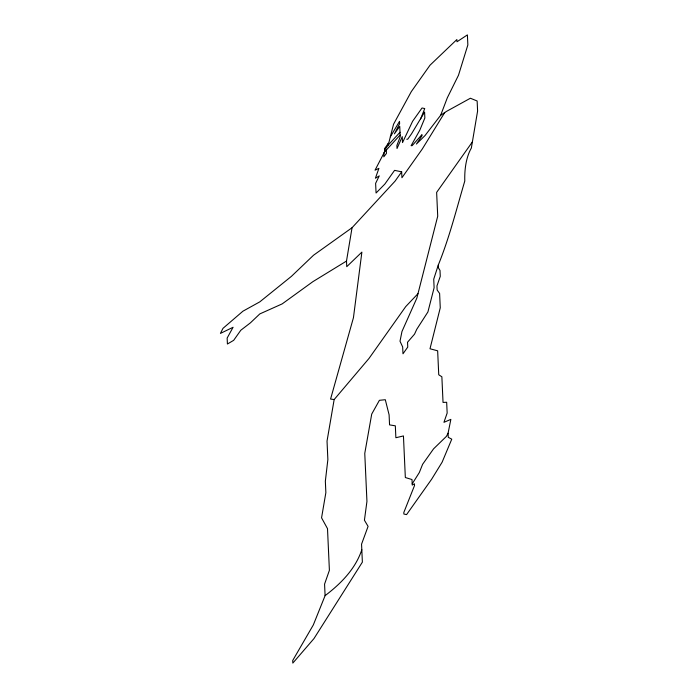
<?xml version="1.0" encoding="UTF-8"?>
<svg xmlns="http://www.w3.org/2000/svg" width="698" height="698" viewBox="0 0 698 698"><rect width="100%" height="100%" fill="white"/><g stroke="black" fill="none" stroke-linecap="round" stroke-linejoin="round"><path stroke-width="1.05" d="M417.989 293.666L405.747 306.57L369.024 358.414L334.159 399.561L330.573 399.055L353.441 317.703L361.887 252.1L346.749 266.68L346.496 261.069L352.045 227.731L395.059 181.157L401.664 171.839L394.571 170.347L384.868 184.045L376.065 193.023L375.62 183.356L379.258 175.879L375.393 178.243L378.918 168.323L375.027 170.207L384.633 151.684L384.493 148.709L388.891 142.497L393.55 124.227L411.314 91.604L430.02 65.202L456.867 39.542L456.972 41.775L467.398 34.9L467.852 44.942L458.49 75.236L447.313 97.816L440.665 115.249L425.021 135.569L416.392 144.067L422.011 135.744L421.958 134.627L412.16 145.629L411.105 145.708L419.795 130.212L424.855 117.997L424.585 112.046L411.532 133.815L407.728 139.19L406.768 139.242M334.159 399.561L327.03 441.101L327.868 459.563L325.347 481.184L325.861 492.648L321.56 517.837L327.502 528.648L329.395 570.31L324.57 584.121L325.094 595.647L313.332 624.911L292.706 660.509L292.82 663.1L313.952 638.609L362.375 562.134L361.555 544.161L368.082 526.388L364.426 520.211L366.939 501.382L364.766 453.395L371.72 414.08L379.407 400.312L385.305 399.718L389.1 414.83L389.554 424.881L395.33 425.832L395.871 437.733L403.444 435.936L405.337 477.528L412.003 479.543L412.256 485.084L414.464 483.793L414.533 485.511L403.802 512.541L403.872 514.033L406.568 514.618L431.643 479.212L442.104 462.216L451.763 439.173L448.256 437.306L448.072 433.214L450.864 419.367L443.937 422.325L447.156 413.059L446.668 402.266L443.038 402.423L441.869 376.78L438.745 374.782L437.655 350.824L430.003 348.756L440.264 307.801L439.618 293.457L437.14 290.019L436.957 285.927L440.272 276.321L440.002 270.396L438.457 267.936L438.318 264.952C449.407 237.652 456.475 209.156 464.789 181.009C464.449 170.015 465.915 157.556 471.351 148.037L477.598 111.043L477.144 100.992L470.4 98.235L446.415 111.436L440.665 115.249M438.318 264.952L433.728 279.183L434.112 287.733L427.918 311.945L416.75 329.316L414.525 334.159L407.536 342.238L407.754 347.072L402.982 353.816L402.667 346.95L400.006 341.209L401.969 331.498L416.854 298.098L437.716 216.197L436.634 192.386L472.38 141.912M420.641 118.93L424.733 108.548L422.02 107.989L412.605 121.286L402.528 142.593L402.257 136.642L397.022 148.5L396.883 145.472L400.216 136.747L399.736 126.329L394.405 133.859L399.622 123.703L399.509 121.356L390.348 136.791M361.817 549.736C355.5 568.914 340.833 583.702 325.094 595.647M448.072 433.214L446.406 436.381L433.571 448.831L422.613 464.301L419.332 472.52L412.204 483.845M444.713 112.561L422.281 149.014L401.926 177.746L401.664 171.839M384.563 150.192L388.097 145.201L400.006 132.262M400.137 135.011L384.083 152.461L383.795 156.806L386.456 153.42L386.308 150.044M352.045 227.731L313.55 255.215L291.415 276.356L259.787 301.868L242.93 311.195L222.985 328.348L220.402 333.417L233.071 327.283L227.147 338.068L227.417 344.018L233.664 340.336L240.81 330.241L250.399 322.86L259.796 313.926L282.166 303.9L312.861 281.678L346.496 261.069M388.036 143.709L388.097 145.201"/></g></svg>
